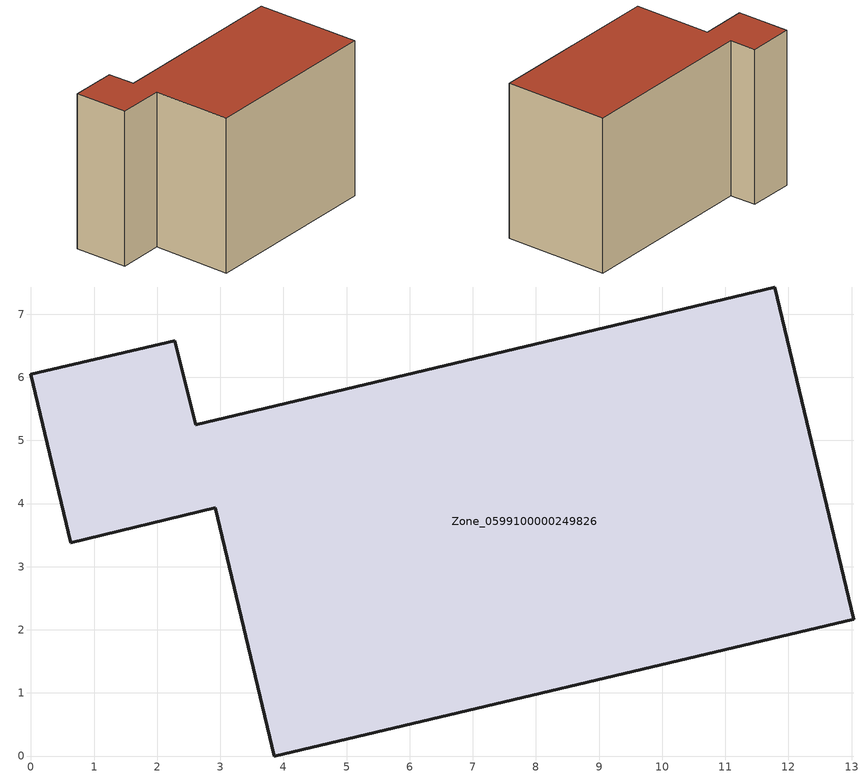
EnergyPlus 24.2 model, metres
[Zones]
Zone_0599100000249826
 floor ground (C_G): 0.63,3.38 0,6.05 2.28,6.58 2.61,5.25 11.78,7.43 13.03,2.17 3.85,0 2.92,3.93 z0
 wall outside (C_F): 0,6.05 0.63,3.38 2.92,3.93 3.85,0 13.03,2.17 11.78,7.43 2.61,5.25 2.28,6.58 0,6.05 z0:8
 roof outside (C_R): 13.03,2.17 11.78,7.43 2.61,5.25 2.28,6.58 0,6.05 0.63,3.38 2.92,3.93 3.85,0 z8
[BUILDING]
Pand.0599100000249826: North Axis=0; Terrain=City; Loads Convergence Tolerance Value=0.04; Temperature Convergence Tolerance Value=0.4; Solar Distribution=FullExterior; Maximum Number of Warmup Days=25; Minimum Number of Warmup Days=1
[Site:Location]
Rotterdam.The.Hague.AP_ZH_NLD Design_Conditions: Latitude=51.96; Longitude=4.45; Time Zone=1; Elevation=-4.5
[SITE:GROUNDTEMPERATURE:BUILDINGSURFACE]
18, 18, 18, 18, 18, 18, 18, 18, 18, 18, 18, 18
[MATERIAL] Thermal Absorptance=0.9; Solar Absorptance=0.7; Visible Absorptance=0.7
Name | Roughness | Thickness | Conductivity | Density | Specific Heat
G.TI.1975-1991 | MediumSmooth | 0.15 | 0.288461 | 540 | 1210
F.TI.1975-1991 | Rough | 0.3 | 0.230769 | 1920 | 840
R.TI.1975-1991 | MediumRough | 0.2 | 0.153846 | 1500 | 1000
[CONSTRUCTION]
C_G: G.TI.1975-1991
C_F: F.TI.1975-1991
C_R: R.TI.1975-1991
[ZONE]
Zone_0599100000249826: Type=1; Multiplier=1; Ceiling Height=Autocalculate; Volume=Autocalculate; Floor Area=autocalculate; Part of Total Floor Area=Yes
[ZONEINFILTRATION:DESIGNFLOWRATE]
Infil_Zone_0599100000249826: Zone or ZoneList or Space or SpaceList=Zone_0599100000249826; Schedule=AlwaysOn; Design Flow Rate Calculation Method=Flow/Area; Flow Rate per Floor Area=0.003; Constant Term Coefficient=1; Temperature Term Coefficient=0; Velocity Term Coefficient=0; Velocity Squared Term Coefficient=0
[HVACTEMPLATE:ZONE:IDEALLOADSAIRSYSTEM]
Zone_0599100000249826: Maximum Heating Supply Air Temperature=50; Minimum Cooling Supply Air Temperature=13; Maximum Heating Supply Air Humidity Ratio=0.0156; Minimum Cooling Supply Air Humidity Ratio=0.0077; Heating Limit=NoLimit; Cooling Limit=NoLimit; Dehumidification Control Type=ConstantSensibleHeatRatio; Cooling Sensible Heat Ratio=0.7; Dehumidification Setpoint=60; Humidification Control Type=None; Humidification Setpoint=30; Outdoor Air Method=None; Outdoor Air Flow Rate per Person=0.00944; Outdoor Air Flow Rate per Zone Floor Area=0; Outdoor Air Flow Rate per Zone=0; Demand Controlled Ventilation Type=None; Outdoor Air Economizer Type=NoEconomizer; Heat Recovery Type=None; Sensible Heat Recovery Effectiveness=0.7; Latent Heat Recovery Effectiveness=0.65
[ZONECONTROL:THERMOSTAT]
ThermostatControl_Zone_0599100000249826: Zone or ZoneList=Zone_0599100000249826; Control Type Schedule=DualSetpointControlType; Control 1=Thermostat_Zone_0599100000249826; Temperature Difference Between Cutout And Setpoint=0
[THERMOSTATSETPOINT:DUALSETPOINT]
Thermostat_Zone_0599100000249826: Heating Setpoint Temperature Schedule=HeatingSetpoint_Zone_0599100000249826; Cooling Setpoint Temperature Schedule=CoolingSetpoint_Zone_0599100000249826
[SCHEDULE:COMPACT]
HeatingSetpoint_Zone_0599100000249826: Through: 12/31, For: AllDays, Until: 24:00, 21
CoolingSetpoint_Zone_0599100000249826: Through: 12/31, For: AllDays, Until: 24:00, 24
DualSetpointControlType: Through: 12/31, For: AllDays, Until: 24:00, 4
AlwaysOn: Through: 12/31, For: AllDays, Until: 24:00, 1
